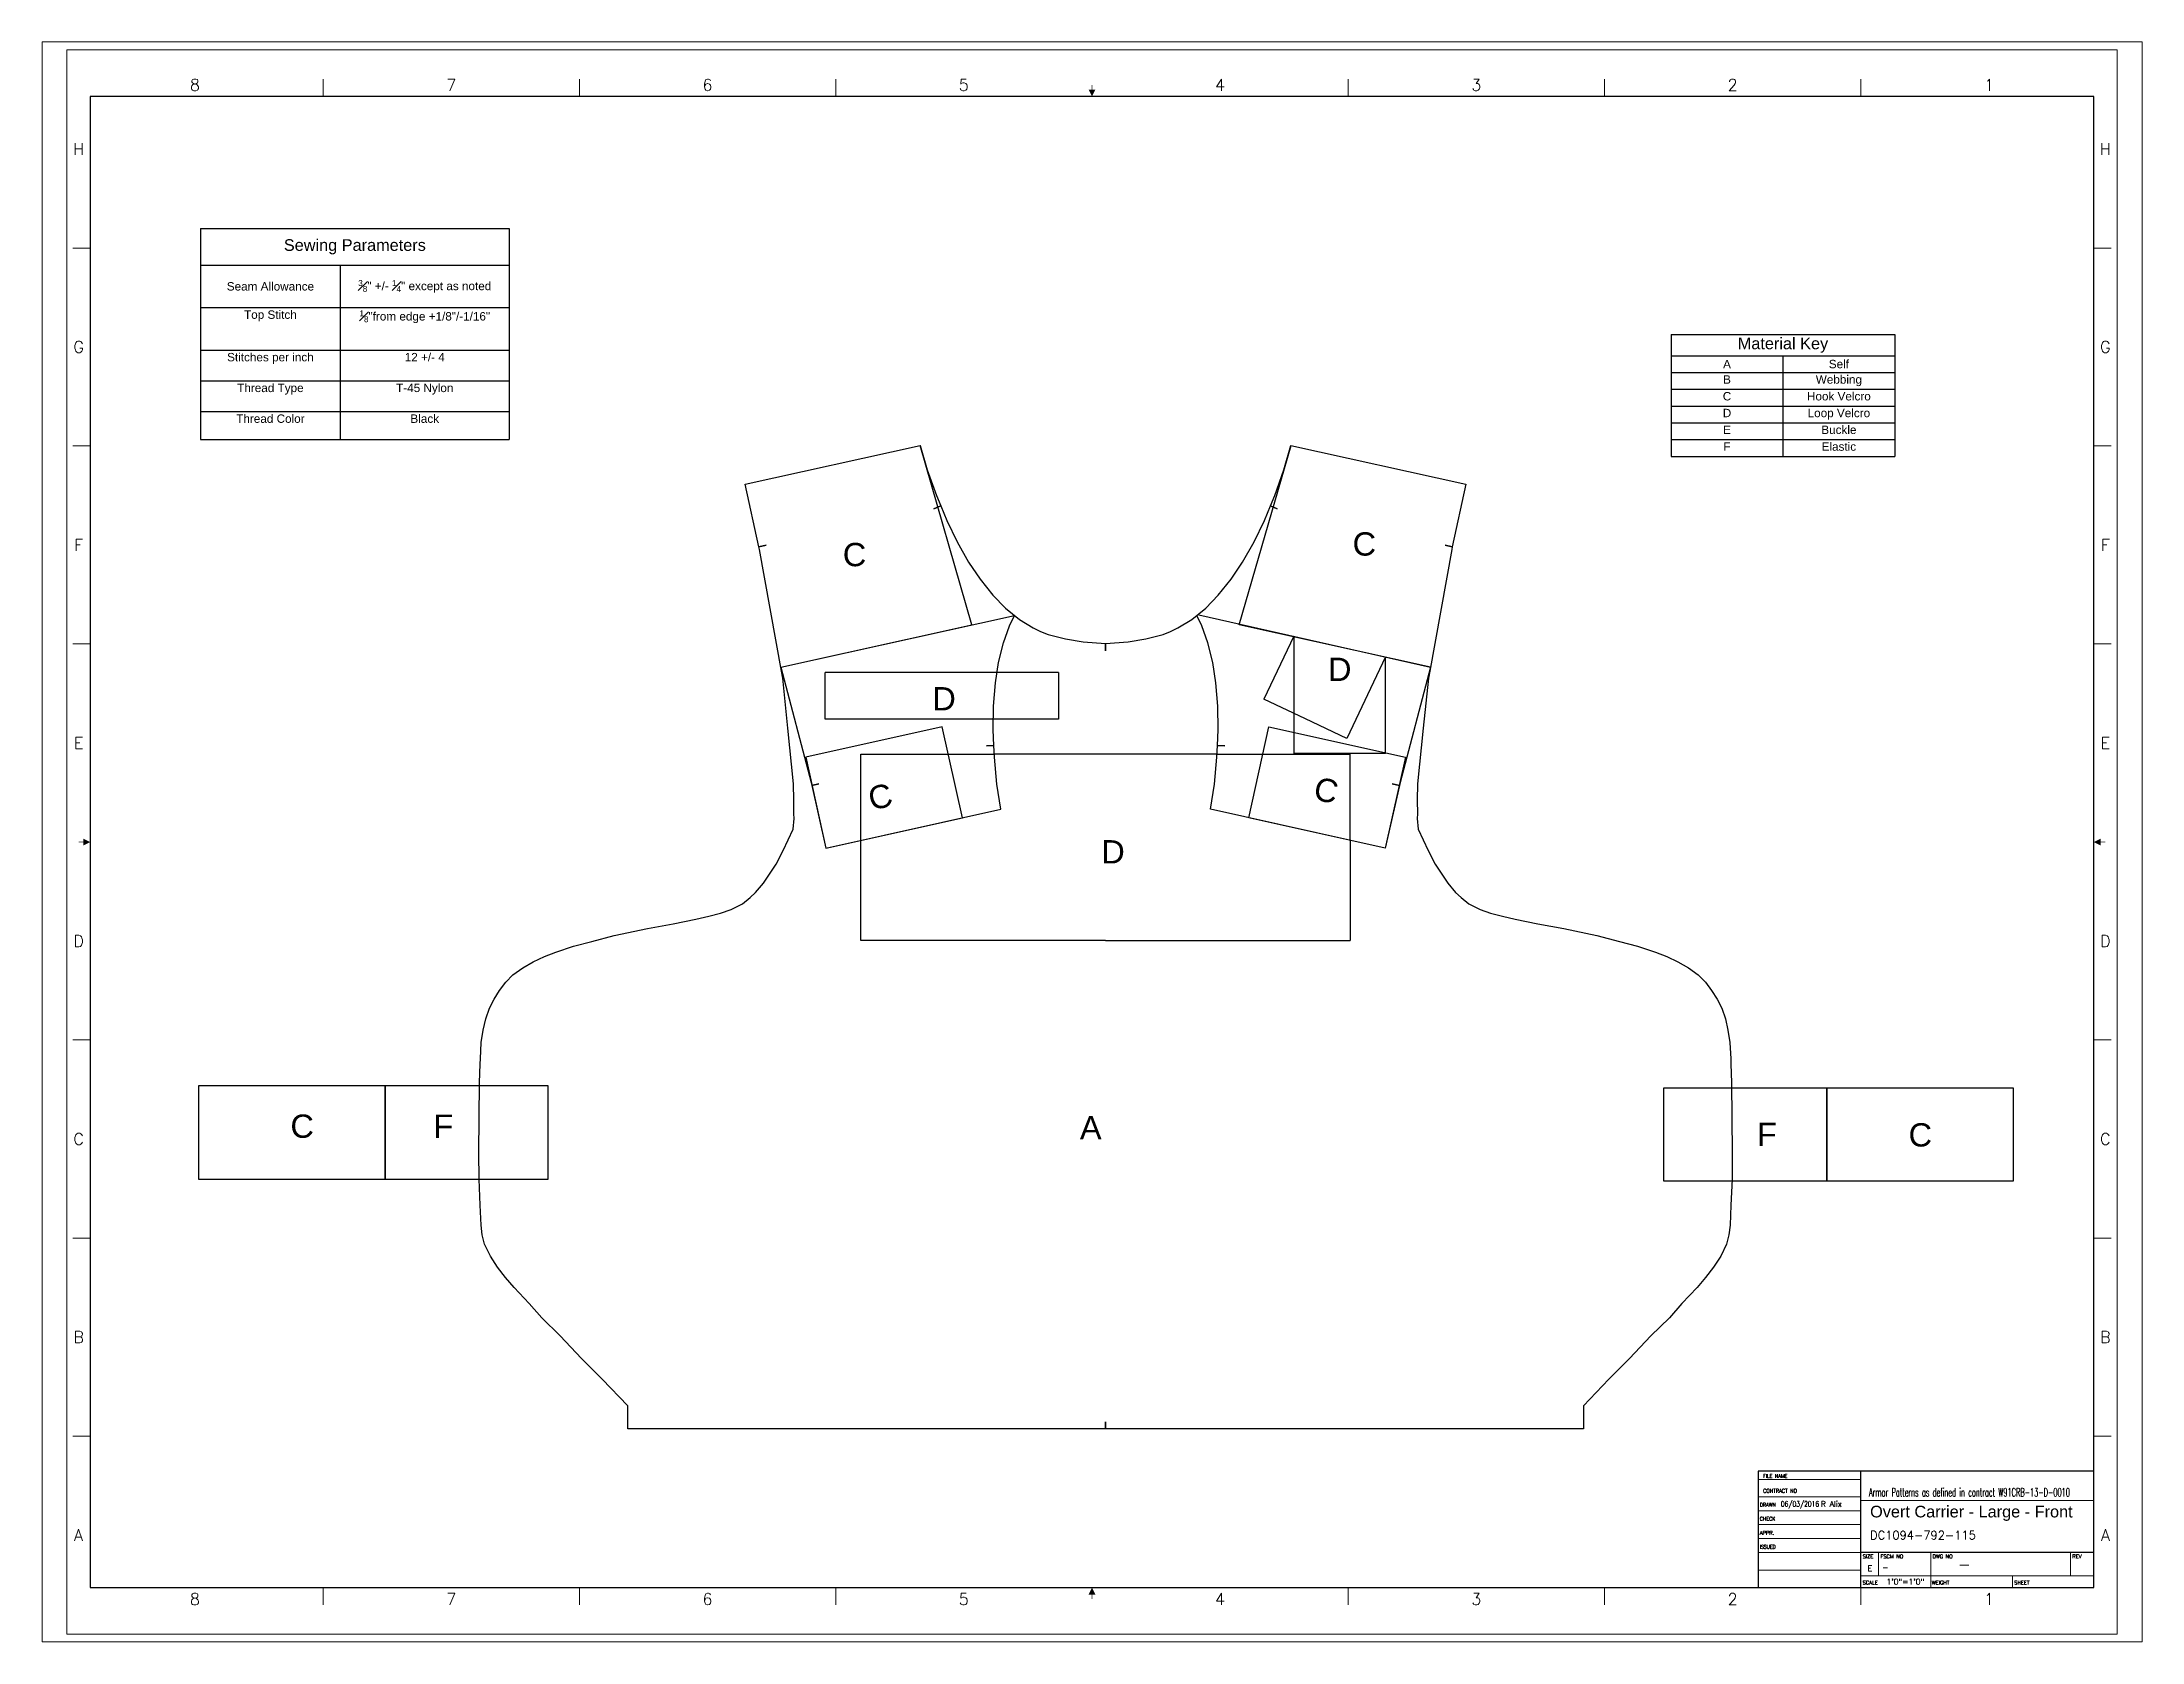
# Paper-space layout 'Layout2' of a CAD drawing. Header units: inches. Extents: x 1.05 to 9.45, y 0.8 to 7.2.
# The model-space entities are those that its viewports show. They can reach past a viewport. Long polylines and large blocks are cut down to what shows.
import ezdxf
from ezdxf.enums import TextEntityAlignment as Align

# ---------------------------------------------------------------- set-up
doc = ezdxf.new("R2010")
doc.units = ezdxf.units.IN
doc.header["$MEASUREMENT"] = 0
doc.linetypes.add('HIDDEN', pattern=[0.375, 0.25, -0.125])
doc.layers.add('AM_BOR', color=7, linetype='Continuous', lineweight=30)
doc.layers.add('T001L001', color=7, linetype='Continuous')
doc.styles.add('ACANSTS', font='romans.shx', dxfattribs={"height": 1})
doc.styles.get("Standard").update_dxf_attribs({"font": 'arial.ttf'})

# ---------------------------------------------------------------- blocks, each defined once
blk = doc.blocks.new('ANSI_E')
at = {"color": 0}
for p, q in [((1104.9, 838.2), (12.7, 838.2)), ((12.7, 838.2), (12.7, 25.4)), ((1104.9, 25.4), (1104.9, 838.2)), ((12.7, 25.4), (1104.9, 25.4))]:
    blk.add_line(p, q, dxfattribs=at)
at = {"layer": 'AM_BOR', "color": 0, "lineweight": 15}
for p, q in [((1117.6, 863.6), (0, 863.6)), ((0, 863.6), (0, 0)), ((1117.6, 0), (1117.6, 863.6)), ((139.7, 847.7), (139.7, 838.2)), ((279.4, 847.7), (279.4, 838.2)), ((419.1, 847.7), (419.1, 838.2)), ((698.5, 847.7), (698.5, 838.2)), ((838.2, 847.7), (838.2, 838.2)), ((977.9, 847.7), (977.9, 838.2)), ((12.7, 755.6), (3.2, 755.6)), ((1104.9, 755.6), (1114.4, 755.6)), ((12.7, 647.7), (3.2, 647.7)), ((1104.9, 647.7), (1114.4, 647.7)), ((12.7, 539.8), (3.2, 539.8)), ((1104.9, 539.8), (1114.4, 539.8)), ((12.7, 323.9), (3.2, 323.9)), ((1104.9, 323.9), (1114.4, 323.9)), ((12.7, 215.9), (3.2, 215.9)), ((1104.9, 215.9), (1114.4, 215.9)), ((12.7, 108), (3.2, 108)), ((1104.9, 108), (1114.4, 108)), ((139.7, 15.9), (139.7, 25.4)), ((279.4, 15.9), (279.4, 25.4)), ((419.1, 15.9), (419.1, 25.4)), ((698.5, 15.9), (698.5, 25.4)), ((838.2, 15.9), (838.2, 25.4)), ((977.9, 15.9), (977.9, 25.4)), ((0, 0), (1117.6, 0))]:
    blk.add_line(p, q, dxfattribs=at)
at = {"layer": 'AM_BOR', "color": 0, "lineweight": 30, "const_width": 0.508}
for points in [[(558.8, 844.5), (558.8, 842)], [(6.4, 431.8), (8.9, 431.8)], [(1111.2, 431.8), (1108.7, 431.8)], [(558.8, 19.1), (558.8, 21.6)]]:
    blk.add_lwpolyline(points, dxfattribs=at)
at = {"layer": 'AM_BOR', "color": 0, "lineweight": 30}
for points in [[(560.7, 842), (556.9, 842), (558.8, 838.2)], [(8.9, 433.7), (8.9, 429.9), (12.7, 431.8)], [(1108.7, 429.9), (1108.7, 433.7), (1104.9, 431.8)], [(556.9, 21.6), (560.7, 21.6), (558.8, 25.4)]]:
    blk.add_solid(points, dxfattribs=at)
at = {"layer": 'AM_BOR', "color": 0, "lineweight": 15, "style": 'ACANSTS'}
for s, p in [('8', (69.8, 844.5)), ('7', (209.6, 844.5)), ('6', (349.2, 844.5)), ('5', (488.9, 844.5)), ('4', (628.6, 844.5)), ('3', (768.3, 844.5)), ('2', (908, 844.5)), ('1', (1047.8, 844.5)), ('H', (6.4, 809.6)), ('H', (1111.2, 809.6)), ('G', (6.4, 701.7)), ('G', (1111.2, 701.7)), ('F', (6.4, 593.7)), ('F', (1111.2, 593.7)), ('E', (6.4, 485.8)), ('E', (1111.2, 485.8)), ('D', (6.4, 377.8)), ('D', (1111.2, 377.8)), ('C', (6.4, 269.9)), ('C', (1111.2, 269.9)), ('B', (6.4, 161.9)), ('B', (1111.2, 161.9)), ('A', (1111.2, 54)), ('8', (69.8, 19.1)), ('7', (209.6, 19.1)), ('6', (349.2, 19.1)), ('5', (488.9, 19.1)), ('4', (628.6, 19.1)), ('3', (768.3, 19.1)), ('2', (908, 19.1)), ('1', (1047.8, 19.1))]:
    blk.add_text(s, height=6.35, dxfattribs=at).set_placement(p, align=Align.MIDDLE_CENTER)
at = {"layer": 'AM_BOR', "color": 0, "lineweight": 15, "style": 'ACANSTS', "text_generation_flag": 2}
blk.add_text('A', height=6.35, dxfattribs=at).set_placement((6.4, 54), align=Align.MIDDLE_CENTER)
blk = doc.blocks.new('ANSI_TITUS')
at = {"color": 0}
blk.add_lwpolyline([(0, 63.5), (-182.9, 63.5), (-182.9, 0), (0, 0)], close=True, dxfattribs=at)
at = {"layer": 'AM_BOR', "color": 0, "lineweight": 15}
for p, q in [((-182.9, 58.9), (-127, 58.9)), ((-127, 49.5), (-182.9, 49.5)), ((0, 47.5), (-127, 47.5)), ((-127, 41.9), (-182.9, 41.9)), ((-127, 34.3), (-182.9, 34.3)), ((-127, 26.7), (-182.9, 26.7)), ((-127, 19.1), (-182.9, 19.1)), ((-117.3, 19.1), (-117.3, 6.4)), ((-88.9, 19.1), (-88.9, 6.4)), ((-12.7, 19.1), (-12.7, 6.4)), ((-127, 9.5), (-182.9, 9.5)), ((0, 6.4), (-127, 6.4)), ((-88.9, 0), (-88.9, 6.4)), ((-44.4, 0), (-44.4, 6.4))]:
    blk.add_line(p, q, dxfattribs=at)
at = {"layer": 'AM_BOR', "color": 0}
for p, q in [((-127, 0), (-127, 63.5)), ((0, 19.1), (-127, 19.1))]:
    blk.add_line(p, q, dxfattribs=at)
at = {"layer": 'AM_BOR', "color": 0, "lineweight": 15, "style": 'ACANSTS'}
for s, height, width, p in [('FILE NAME', 2.03, 0.951562, (-180.3, 59.8)), ('DRAWN', 2.03, 0.942857, (-182.1, 44.1)), ('CONTRACT NO', 2.032, 0.979028, (-180.3, 51.7))]:
    blk.add_text(s, height=height, dxfattribs=dict(at, width=width)).set_placement(p)
for s, width, p in [('CHECK', 0.942857, (-182.1, 37.5)), ('ISSUED', 0.90932, (-182.1, 22.2))]:
    blk.add_text(s, height=2.03, dxfattribs=dict(at, width=width)).set_placement(p, align=Align.MIDDLE_LEFT)
for s, p in [('APPR.', (-182.1, 29.8)), ('SCALE', (-126, 2.7)), ('SHEET', (-43.4, 2.7))]:
    blk.add_text(s, height=2.03, dxfattribs=at).set_placement(p, align=Align.MIDDLE_LEFT)
for s, p in [('SIZE', (-126, 16)), ('FSCM NO', (-116.3, 16)), ('DWG NO', (-87.9, 16)), ('REV', (-11.7, 16)), ('WEIGHT', (-88.3, 1.7))]:
    blk.add_text(s, height=2.03, dxfattribs=at).set_placement(p)
for tag, p in [('GEN-TITLE-DWG{10.58}', (-161.3, 59.8)), ('GEN-TITLE-DAT{6.03}', (-170.6, 44.1)), ('GEN-TITLE-CTRN{9.04}', (-155.7, 51.7)), ('GEN-TITLE-NAME{6.72}', (-148.8, 44.1)), ('GEN-TITLE-CHKD{6.16}', (-170.7, 36.4)), ('GEN-TITLE-CHKM{6.72}', (-148.8, 36.4)), ('GEN-TITLE-APPD{6.08}', (-170.7, 28.8)), ('GEN-TITLE-ISSD{6.03}', (-170.6, 21.3)), ('GEN-TITLE-APPM{6.72}', (-148.8, 28.8)), ('GEN-TITLE-ISSM{6.72}', (-148.8, 21.2)), ('GEN-TITLE-FSCM{8.01}', (-115.3, 9.4)), ('GEN-TITLE-SCA{7.49}', (-113, 1.7)), ('GEN-TITLE-WT{7.43}', (-70, 1.7)), ('GEN-TITLE-SHEET{10.30}', (-26.5, 1.6))]:
    blk.add_attdef(tag, p, '', height=3.05, dxfattribs=at)
at = {"layer": 'AM_BOR', "color": 0, "lineweight": 30, "style": 'ACANSTS'}
for tag, p in [('GEN-TITLE-DACT{25.89}', (-122.5, 49.7)), ('GEN-TITLE-DES2{26.26}', (-122, 26.3))]:
    blk.add_attdef(tag, p, '', height=4.57, dxfattribs=at)
at = {"layer": 'AM_BOR', "color": 0, "style": 'ACANSTS'}
for tag, p in [('GEN-TITLE-DES1{18.22}', (-122, 36.3)), ('GEN-TITLE-NR{8.40}', (-74.1, 9.4))]:
    blk.add_attdef(tag, p, '', height=6.35, dxfattribs=at)
at = {"layer": 'AM_BOR', "color": 0, "lineweight": 15, "style": 'ACANSTS'}
for tag, p in [('GEN-TITLE-SIZ{2.46}', (-122, 9)), ('GEN-TITLE-REV{3.27}', (-6.2, 8.9))]:
    blk.add_attdef(tag, text='', height=3.05, dxfattribs=at).set_placement(p, align=Align.CENTER)
blk = doc.blocks.new('*T5')
at = {"color": 0, "linetype": 'ByBlock', "lineweight": -2, "transparency": 16777216}
for p, q in [((0, 0), (4.801, 0)), ((0, 0), (0, -2.613)), ((4.801, 0), (4.801, -2.613)), ((0, -0.453), (4.801, -0.453)), ((0, -0.813), (4.801, -0.813)), ((2.401, -0.453), (2.401, -2.613)), ((0, -1.173), (4.801, -1.173)), ((0, -1.533), (4.801, -1.533)), ((0, -1.893), (4.801, -1.893)), ((0, -2.253), (4.801, -2.253)), ((0, -2.613), (4.801, -2.613))]:
    blk.add_line(p, q, dxfattribs=at)
at = {"color": 0, "linetype": 'Continuous', "transparency": 16777216}
for s, insert, char_height, width, attachment_point in [('Material Key', (2.401, -0.227), 0.25, 4.68128, 5), ('A', (1.2, -0.633), 0.18, 2.28064, 5), ('B', (1.2, -0.873), 0.18, 2.28064, 2), ('Webbing', (3.601, -0.873), 0.18, 2.28064, 2), ('Self', (3.601, -0.633), 0.18, 2.28064, 5), ('C', (1.2, -1.233), 0.18, 2.28064, 2), ('Hook Velcro', (3.601, -1.233), 0.18, 2.28064, 2), ('D', (1.2, -1.593), 0.18, 2.28064, 2), ('Loop Velcro', (3.601, -1.593), 0.18, 2.28064, 2), ('E', (1.2, -1.953), 0.18, 2.28064, 2), ('Buckle', (3.601, -1.953), 0.18, 2.28064, 2), ('F', (1.2, -2.313), 0.18, 2.28064, 2), ('Elastic', (3.601, -2.313), 0.18, 2.28064, 2)]:
    blk.add_mtext(s, dxfattribs=dict(at, insert=insert, char_height=char_height, width=width, attachment_point=attachment_point))
blk = doc.blocks.new('*T6')
at = {"color": 0, "linetype": 'ByBlock', "lineweight": -2, "transparency": 16777216}
for p, q in [((0, 0), (6.625, 0)), ((0, 0), (0, -4.531)), ((6.625, 0), (6.625, -4.531)), ((0, -0.787), (6.625, -0.787)), ((3, -0.787), (3, -4.531)), ((0, -1.699), (6.625, -1.699)), ((0, -2.611), (6.625, -2.611)), ((0, -3.271), (6.625, -3.271)), ((0, -3.931), (6.625, -3.931)), ((0, -4.531), (6.625, -4.531))]:
    blk.add_line(p, q, dxfattribs=at)
at = {"color": 0, "linetype": 'Continuous', "transparency": 16777216}
for s, insert, char_height, width, attachment_point in [('Sewing Parameters', (3.312, -0.393), 0.25, 6.505, 5), ('Seam Allowance', (1.5, -1.243), 0.18, 2.88, 5), ('\\A1;{\\H0.7x;\\S3#8;}" +/- {\\H0.7x;\\S1#4;}" except as noted', (4.812, -1.243), 0.18, 3.505, 5), ('Top Stitch', (1.5, -1.759), 0.18, 2.88, 2), ('\\A1;{\\H0.7x;\\S1#8;}"from edge +1/8"/-1/16"', (4.812, -1.759), 0.18, 3.505, 2), ('Stitches per inch', (1.5, -2.671), 0.18, 2.88, 2), ('12 +/- 4', (4.812, -2.671), 0.18, 3.505, 2), ('Thread Type', (1.5, -3.331), 0.18, 2.88, 2), ('T-45 Nylon', (4.812, -3.331), 0.18, 3.505, 2), ('Thread Color', (1.5, -3.991), 0.18, 2.88, 2), ('Black', (4.812, -3.991), 0.18, 3.505, 2)]:
    blk.add_mtext(s, dxfattribs=dict(at, insert=insert, char_height=char_height, width=width, attachment_point=attachment_point))

msp = doc.modelspace()

# ---------------------------------------------------------------- linework, layer by layer
for p, q in [((-44.986, -8.828), (-46.097, -4.977)), ((-39.249, -8.828), (-38.139, -4.977)), ((-49.089, -9.737), (-44.986, -8.828)), ((-35.146, -9.737), (-39.249, -8.828))]:
    msp.add_line(p, q)
at = {"linetype": 'HIDDEN'}
for p, q in [((-38.078, -9.075), (-38.719, -10.426)), ((-44.45, -9.854), (-48.14, -9.854)), ((-36.112, -9.518), (-36.943, -11.269)), ((-44.527, -10.854), (-48.14, -10.854)), ((-47.369, -13.453), (-47.369, -11.605)), ((-47.369, -11.605), (-44.51, -11.605)), ((-39.728, -11.605), (-36.868, -11.605)), ((-36.868, -13.452), (-36.868, -11.605))]:
    msp.add_line(p, q, dxfattribs=at)
for points in [[(-48.12, -13.619), (-45.191, -12.97), (-45.623, -11.018), (-48.552, -11.666)], [(-36.115, -13.619), (-39.044, -12.97), (-38.612, -11.018), (-35.683, -11.666)]]:
    msp.add_lwpolyline(points, close=True)
at = {"linetype": 'Continuous'}
for points in [[(-57.583, -18.725), (-61.583, -18.725), (-61.583, -20.725), (-57.583, -20.725)], [(-54.083, -18.725), (-57.583, -18.725), (-57.583, -20.725), (-54.083, -20.725)], [(-30.139, -18.767), (-26.639, -18.767), (-26.639, -20.767), (-30.139, -20.767)], [(-26.639, -18.767), (-22.639, -18.767), (-22.639, -20.767), (-26.639, -20.767)]]:
    msp.add_lwpolyline(points, close=True, dxfattribs=at)
at = {"layer": 'T001L001'}
for p, q in [((-49.85, -5.808), (-46.097, -4.977)), ((-46.097, -4.977), (-45.945, -5.504)), ((-38.292, -5.504), (-38.14, -4.977)), ((-38.14, -4.977), (-34.387, -5.808)), ((-49.56, -7.152), (-49.85, -5.808)), ((-45.945, -5.504), (-45.748, -6.052)), ((-38.488, -6.052), (-38.292, -5.504)), ((-34.387, -5.808), (-34.677, -7.152)), ((-45.655, -6.278), (-45.803, -6.339)), ((-45.803, -6.339), (-45.655, -6.278)), ((-45.748, -6.052), (-45.655, -6.278)), ((-45.655, -6.278), (-45.526, -6.59)), ((-38.711, -6.59), (-38.582, -6.278)), ((-38.582, -6.278), (-38.488, -6.052)), ((-38.582, -6.278), (-38.434, -6.339)), ((-38.434, -6.339), (-38.582, -6.278)), ((-45.526, -6.59), (-45.306, -7.046)), ((-38.931, -7.046), (-38.711, -6.59)), ((-49.56, -7.152), (-49.404, -7.118)), ((-49.404, -7.118), (-49.56, -7.152)), ((-49.547, -7.214), (-49.56, -7.152)), ((-45.306, -7.046), (-45.057, -7.487)), ((-39.18, -7.487), (-38.931, -7.046)), ((-34.677, -7.152), (-34.833, -7.118)), ((-34.833, -7.118), (-34.677, -7.152)), ((-34.677, -7.152), (-34.69, -7.214)), ((-49.074, -9.821), (-49.547, -7.214)), ((-45.057, -7.487), (-44.812, -7.852)), ((-39.425, -7.852), (-39.18, -7.487)), ((-34.69, -7.214), (-35.163, -9.821)), ((-44.812, -7.852), (-44.538, -8.194)), ((-39.699, -8.194), (-39.425, -7.852)), ((-44.538, -8.194), (-44.268, -8.469)), ((-44.268, -8.469), (-43.969, -8.712)), ((-40.268, -8.712), (-39.969, -8.469)), ((-39.969, -8.469), (-39.699, -8.194)), ((-49.089, -9.737), (-44.074, -8.626)), ((-49.089, -9.737), (-44.074, -8.626)), ((-44.312, -9.214), (-44.183, -8.85)), ((-44.183, -8.85), (-44.074, -8.626)), ((-43.969, -8.712), (-43.67, -8.896)), ((-43.67, -8.896), (-43.513, -8.974)), ((-43.513, -8.974), (-43.351, -9.04)), ((-40.886, -9.04), (-40.724, -8.974)), ((-40.724, -8.974), (-40.566, -8.896)), ((-40.566, -8.896), (-40.268, -8.712)), ((-40.052, -8.85), (-40.161, -8.626)), ((-40.114, -8.617), (-35.147, -9.738)), ((-39.923, -9.214), (-40.052, -8.85)), ((-44.416, -9.639), (-44.312, -9.214)), ((-43.351, -9.04), (-42.98, -9.129)), ((-42.98, -9.129), (-42.603, -9.193)), ((-42.603, -9.193), (-42.118, -9.229)), ((-42.118, -9.229), (-41.634, -9.193)), ((-42.118, -9.229), (-42.118, -9.386)), ((-42.118, -9.386), (-42.118, -9.229)), ((-41.634, -9.193), (-41.257, -9.129)), ((-41.257, -9.129), (-40.886, -9.04)), ((-39.819, -9.639), (-39.923, -9.214)), ((-49.089, -9.737), (-48.439, -12.216)), ((-49.046, -9.97), (-49.074, -9.821)), ((-44.484, -10.074), (-44.416, -9.639)), ((-39.751, -10.074), (-39.819, -9.639)), ((-35.146, -9.737), (-35.796, -12.216)), ((-35.163, -9.821), (-35.191, -9.97)), ((-48.935, -11.045), (-49.046, -9.97)), ((-44.523, -10.578), (-44.484, -10.074)), ((-39.712, -10.578), (-39.751, -10.074)), ((-35.191, -9.97), (-35.302, -11.045)), ((-44.53, -11.085), (-44.523, -10.578)), ((-39.705, -11.085), (-39.712, -10.578)), ((-48.813, -12.244), (-48.935, -11.045)), ((-44.516, -11.422), (-44.53, -11.085)), ((-39.72, -11.422), (-39.705, -11.085)), ((-35.302, -11.045), (-35.424, -12.244)), ((-44.516, -11.422), (-44.676, -11.429)), ((-44.676, -11.429), (-44.516, -11.422)), ((-44.505, -11.666), (-44.516, -11.422)), ((-44.452, -12.246), (-44.505, -11.666)), ((-39.783, -12.246), (-39.731, -11.666)), ((-39.731, -11.666), (-39.72, -11.422)), ((-39.72, -11.422), (-39.56, -11.429)), ((-39.56, -11.429), (-39.72, -11.422)), ((-48.807, -12.593), (-48.813, -12.244)), ((-48.811, -12.887), (-48.807, -12.593)), ((-48.439, -12.216), (-48.425, -12.278)), ((-48.425, -12.278), (-48.269, -12.243)), ((-48.269, -12.243), (-48.425, -12.278)), ((-48.425, -12.278), (-48.12, -13.619)), ((-44.367, -12.788), (-44.452, -12.246)), ((-39.868, -12.788), (-39.783, -12.246)), ((-35.811, -12.278), (-36.115, -13.619)), ((-35.811, -12.278), (-35.966, -12.243)), ((-35.966, -12.243), (-35.811, -12.278)), ((-35.796, -12.216), (-35.811, -12.278)), ((-35.424, -12.244), (-35.43, -12.593)), ((-35.43, -12.593), (-35.426, -12.887)), ((-48.825, -13.217), (-48.804, -12.988)), ((-48.804, -12.988), (-48.811, -12.887)), ((-48.12, -13.619), (-44.367, -12.788)), ((-36.115, -13.619), (-39.868, -12.788)), ((-35.426, -12.887), (-35.433, -12.988)), ((-35.433, -12.988), (-35.412, -13.217)), ((-49.039, -13.674), (-48.825, -13.217)), ((-35.412, -13.217), (-35.197, -13.674)), ((-49.462, -14.373), (-49.19, -13.968)), ((-49.19, -13.968), (-49.039, -13.674)), ((-35.197, -13.674), (-35.047, -13.968)), ((-35.047, -13.968), (-34.775, -14.373)), ((-49.63, -14.571), (-49.462, -14.373)), ((-34.775, -14.373), (-34.607, -14.571)), ((-50.157, -14.938), (-49.912, -14.814)), ((-49.912, -14.814), (-49.748, -14.683)), ((-49.748, -14.683), (-49.63, -14.571)), ((-34.607, -14.571), (-34.489, -14.683)), ((-34.489, -14.683), (-34.325, -14.814)), ((-34.325, -14.814), (-34.08, -14.938)), ((-51.952, -15.347), (-51.397, -15.246)), ((-51.397, -15.246), (-50.911, -15.148)), ((-50.911, -15.148), (-50.636, -15.083)), ((-50.636, -15.083), (-50.381, -15.018)), ((-50.381, -15.018), (-50.157, -14.938)), ((-34.08, -14.938), (-33.856, -15.018)), ((-33.856, -15.018), (-33.6, -15.083)), ((-33.6, -15.083), (-33.326, -15.148)), ((-33.326, -15.148), (-32.84, -15.246)), ((-32.84, -15.246), (-32.285, -15.347)), ((-53.918, -15.853), (-53.535, -15.727)), ((-53.535, -15.727), (-53.146, -15.623)), ((-53.146, -15.623), (-52.663, -15.498)), ((-52.663, -15.498), (-51.952, -15.347)), ((-32.285, -15.347), (-31.574, -15.498)), ((-31.574, -15.498), (-31.091, -15.623)), ((-31.091, -15.623), (-30.701, -15.727)), ((-30.701, -15.727), (-30.319, -15.853)), ((-54.838, -16.343), (-54.627, -16.191)), ((-54.627, -16.191), (-54.4, -16.062)), ((-54.4, -16.062), (-54.162, -15.95)), ((-54.162, -15.95), (-53.918, -15.853)), ((-30.319, -15.853), (-30.074, -15.95)), ((-30.074, -15.95), (-29.837, -16.062)), ((-29.837, -16.062), (-29.61, -16.191)), ((-29.61, -16.191), (-29.399, -16.343)), ((-55.243, -16.86), (-55.125, -16.674)), ((-55.125, -16.674), (-54.991, -16.5)), ((-54.991, -16.5), (-54.838, -16.343)), ((-29.399, -16.343), (-29.246, -16.5)), ((-29.246, -16.5), (-29.112, -16.674)), ((-29.112, -16.674), (-28.994, -16.86)), ((-55.421, -17.288), (-55.343, -17.056)), ((-55.343, -17.056), (-55.243, -16.86)), ((-28.994, -16.86), (-28.894, -17.056)), ((-28.894, -17.056), (-28.816, -17.288)), ((-55.516, -17.789), (-55.473, -17.528)), ((-55.473, -17.528), (-55.421, -17.288)), ((-28.816, -17.288), (-28.764, -17.528)), ((-28.764, -17.528), (-28.721, -17.789)), ((-55.535, -18.142), (-55.516, -17.789)), ((-28.721, -17.789), (-28.702, -18.142)), ((-55.552, -18.661), (-55.539, -18.251)), ((-55.539, -18.251), (-55.535, -18.142)), ((-28.702, -18.142), (-28.698, -18.251)), ((-28.698, -18.251), (-28.684, -18.661)), ((-55.569, -20.164), (-55.552, -18.661)), ((-28.684, -18.661), (-28.668, -20.164)), ((-55.562, -20.724), (-55.569, -20.164)), ((-28.668, -20.164), (-28.675, -20.724)), ((-55.538, -21.284), (-55.562, -20.724)), ((-28.675, -20.724), (-28.699, -21.284)), ((-55.521, -21.71), (-55.538, -21.284)), ((-28.699, -21.284), (-28.716, -21.71)), ((-55.495, -21.919), (-55.521, -21.71)), ((-55.446, -22.123), (-55.495, -21.919)), ((-28.741, -21.919), (-28.791, -22.123)), ((-28.716, -21.71), (-28.741, -21.919)), ((-55.322, -22.375), (-55.446, -22.123)), ((-55.167, -22.611), (-55.322, -22.375)), ((-28.915, -22.375), (-29.07, -22.611)), ((-28.791, -22.123), (-28.915, -22.375)), ((-54.996, -22.838), (-55.167, -22.611)), ((-54.811, -23.054), (-54.996, -22.838)), ((-29.241, -22.838), (-29.426, -23.054)), ((-29.07, -22.611), (-29.241, -22.838)), ((-54.486, -23.394), (-54.811, -23.054)), ((-54.22, -23.704), (-54.486, -23.394)), ((-29.751, -23.394), (-30.017, -23.704)), ((-29.426, -23.054), (-29.751, -23.394)), ((-53.821, -24.089), (-54.22, -23.704)), ((-30.017, -23.704), (-30.416, -24.089)), ((-53.363, -24.576), (-53.821, -24.089)), ((-30.416, -24.089), (-30.874, -24.576)), ((-52.919, -25.019), (-53.363, -24.576)), ((-30.874, -24.576), (-31.318, -25.019)), ((-52.375, -25.588), (-52.919, -25.019)), ((-31.318, -25.019), (-31.862, -25.588)), ((-52.375, -26.087), (-52.375, -25.588)), ((-31.862, -25.588), (-31.862, -26.087)), ((-42.118, -26.087), (-52.375, -26.087)), ((-42.118, -26.087), (-42.118, -25.93)), ((-42.118, -25.93), (-42.118, -26.087)), ((-31.862, -26.087), (-42.118, -26.087))]:
    msp.add_line(p, q, dxfattribs=at)
at = {"layer": 'T001L001', "linetype": 'HIDDEN'}
for points in [[(-38.079, -9.077), (-38.079, -11.591)], [(-48.14, -10.854), (-48.14, -9.854)], [(-36.113, -11.591), (-36.113, -9.52)], [(-36.943, -11.269), (-37.831, -10.847), (-38.719, -10.426)], [(-36.113, -11.591), (-37.096, -11.591), (-38.079, -11.591)]]:
    msp.add_lwpolyline(points, dxfattribs=at)
at = {"layer": 'T001L001'}
for points in [[(-43.129, -9.854), (-44.45, -9.854)], [(-43.129, -9.854), (-43.129, -10.854)], [(-43.129, -10.854), (-44.527, -10.854)], [(-42.118, -11.605), (-44.507, -11.605)], [(-39.728, -11.605), (-42.118, -11.605)], [(-47.369, -15.605), (-47.369, -13.453)], [(-36.868, -13.452), (-36.868, -15.605)], [(-42.118, -15.605), (-47.369, -15.605)], [(-42.118, -15.605), (-36.868, -15.605)]]:
    msp.add_lwpolyline(points, dxfattribs=at)

# ---------------------------------------------------------------- block references
at = {"lineweight": 0, "xscale": 0.03937007874016, "yscale": 0.03937007874016, "zscale": 0.03937007874016}
msp.add_blockref('ANSI_E', (-64.41, -30.49), dxfattribs=at)
for name, p in [('*T6', (-61.542, -0.323)), ('*T5', (-29.982, -2.6))]:
    msp.add_blockref(name, p)
at = {"lineweight": 0}
ref = msp.add_blockref('ANSI_TITUS', (-20.91, -29.49), dxfattribs=dict(at, xscale=0.03937007874016, yscale=0.03937007874016, zscale=0.03937007874016))
ref.add_attrib('GEN-TITLE-SIZ{2.46}', 'E', dxfattribs={"layer": 'AM_BOR', "color": 0, "lineweight": 15, "height": 0.12, "style": 'ACANSTS'}).set_placement((-25.714, -29.135), align=Align.CENTER)
ref.add_attrib('GEN-TITLE-FSCM{8.01}', '-', (-25.45, -29.12), dxfattribs={"layer": 'AM_BOR', "lineweight": 15, "height": 0.12, "style": 'ACANSTS'})
ref.add_attrib('GEN-TITLE-DACT{25.89}', 'Armor Patterns as defined in contract W91CRB-13-D-0010', (-25.735, -27.535), dxfattribs={"layer": 'AM_BOR', "color": 7, "lineweight": 30, "height": 0.18, "style": 'ACANSTS', "width": 0.54478})
ref.add_attrib('GEN-TITLE-NR{8.40}', '-', (-23.826, -29.12), dxfattribs={"layer": 'AM_BOR', "height": 0.25, "style": 'ACANSTS'})
ref.add_attrib('GEN-TITLE-DES2{26.26}', 'DC1094-792-115', (-25.711, -28.456), dxfattribs={"layer": 'AM_BOR', "color": 0, "lineweight": 30, "height": 0.18, "style": 'ACANSTS'})
ref.add_attrib('GEN-TITLE-DES1{18.22}', 'Overt Carrier - Large - Front ', dxfattribs={"layer": 'AM_BOR', "height": 0.25}).set_placement((-25.711, -28.06), align=Align.BOTTOM_LEFT)
ref.add_attrib('GEN-TITLE-NAME{6.72}', 'R Alix', (-26.77, -27.755), dxfattribs={"layer": 'AM_BOR', "color": 0, "lineweight": 15, "height": 0.12, "style": 'ACANSTS'})
ref.add_attrib('GEN-TITLE-DAT{6.03}', '06/03/2016', (-27.626, -27.754), dxfattribs={"layer": 'AM_BOR', "color": 0, "lineweight": 15, "height": 0.12, "style": 'ACANSTS', "width": 0.639545})
ref.add_attrib('GEN-TITLE-SCA{7.49}', '1\'0"=1\'0"', (-25.36, -29.424), dxfattribs={"layer": 'AM_BOR', "lineweight": 15, "height": 0.12, "style": 'ACANSTS'})

# ---------------------------------------------------------------- texts
at = {"linetype": 'HIDDEN', "insert": (-47.759, -7.071), "char_height": 0.5, "attachment_point": 1}
msp.add_mtext_dynamic_manual_height_columns('C', width=1.45017, gutter_width=1, heights=[0], dxfattribs=at)
at = {"linetype": 'Continuous', "char_height": 0.5, "attachment_point": 1}
for s, insert in [('C', (-36.818, -6.843)), ('D', (-37.345, -9.534)), ('D', (-45.837, -10.165)), ('D', (-42.211, -13.45)), ('C', (-59.613, -19.338)), ('F', (-56.544, -19.339)), ('A', (-42.67, -19.37)), ('F', (-28.14, -19.512)), ('C', (-24.886, -19.525))]:
    msp.add_mtext_dynamic_manual_height_columns(s, width=1.45017, gutter_width=1, heights=[0], dxfattribs=dict(at, insert=insert))
at = {"linetype": 'HIDDEN', "char_height": 0.5, "attachment_point": 7}
for insert, rotation in [((-37.685, -12.577), 347.5837), ((-47.142, -12.824), 12.9413)]:
    msp.add_mtext_dynamic_manual_height_columns('C', width=1.45017, gutter_width=1, heights=[0], dxfattribs=dict(at, insert=insert, rotation=rotation))

psp = doc.layouts.new('Layout2')

# ---------------------------------------------------------------- viewports
at = {"layer": '0'}
psp.add_viewport(center=(5.25, 4), size=(8.4, 6.4), view_center_point=(-42.4101, -13.4896), view_height=34.337748, dxfattribs=at)

doc.saveas('drawing.dxf')
